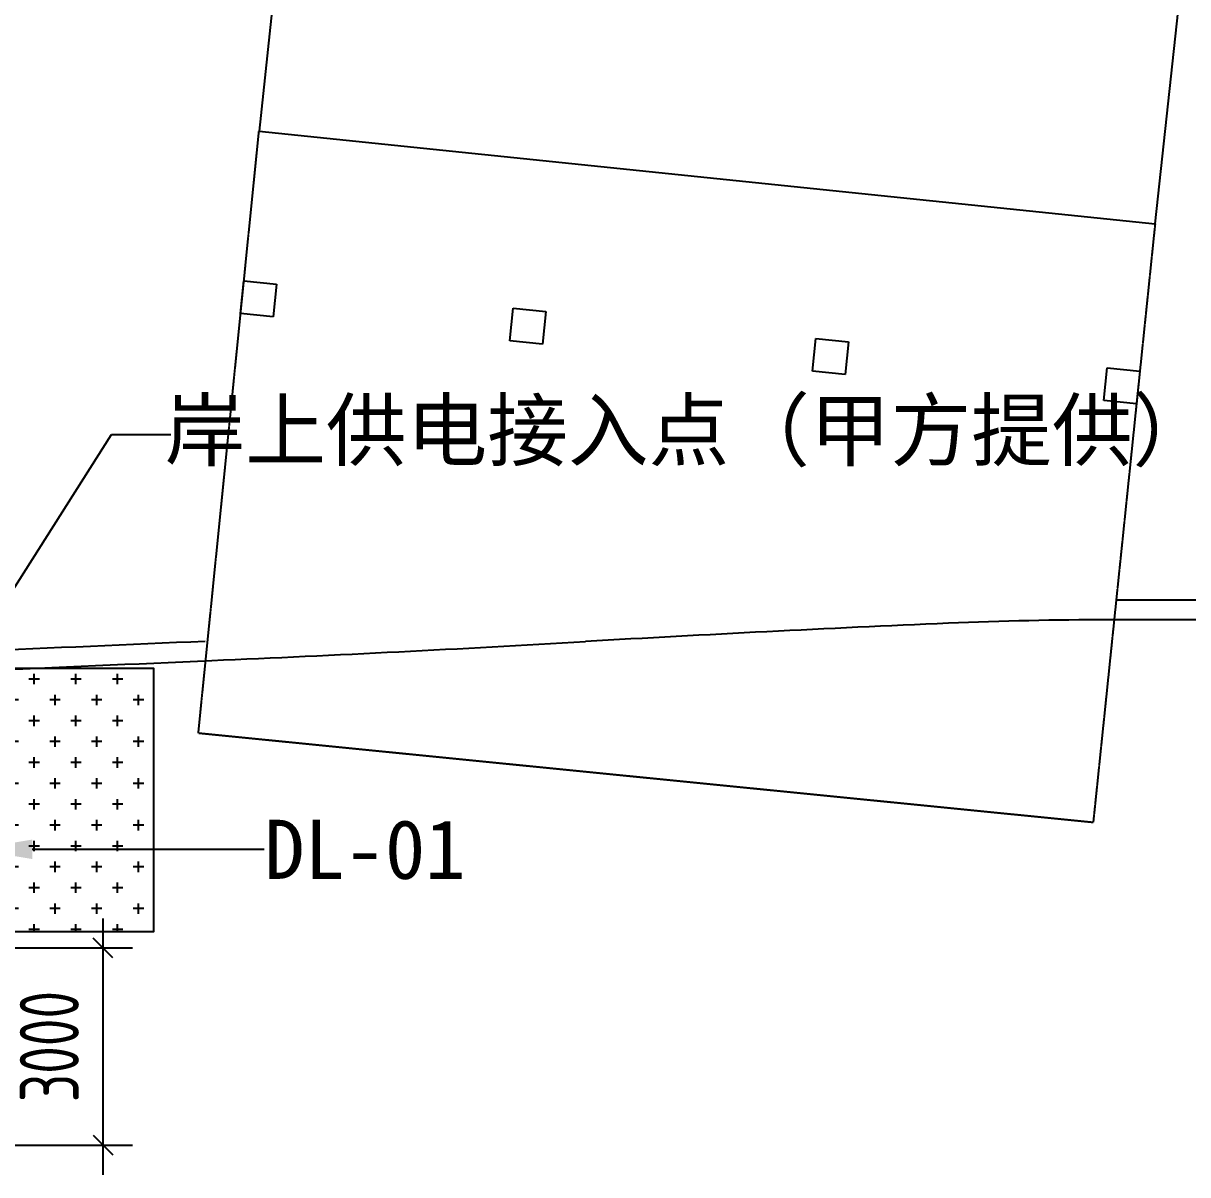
# Model space of a CAD drawing. Header units: millimetres. Extents: x 4 to 2106212, y -117026 to 198097.
# Drawn here: x 1142939 to 1160661, y -80197 to -62681 of the extents above; entities that cross this region are included whole.
import ezdxf
from ezdxf import colors
from ezdxf.entities.mleader import LeaderData, LeaderLine
from ezdxf.math import Vec2, Vec3

# ---------------------------------------------------------------- set-up
doc = ezdxf.new("R2010")
doc.units = ezdxf.units.MM
doc.linetypes.add('X32', pattern=[1.5, 1, -0.5])
doc.layers.add('HR-pontoon', color=161, linetype='Continuous')
doc.layers.add('粗实线', color=7, linetype='Continuous')
doc.layers.add('文本', color=3, linetype='Continuous', lineweight=13)
doc.styles.add('hztxt', font='ros1.shx', dxfattribs={"width": 0.8, "bigfont": 'hztxt.shx'})
doc.styles.get("Standard").update_dxf_attribs({"font": 'arial.ttf'})
doc.linetypes.add('10422', pattern='A,2,[150,AAA.SHX,S=1,R=0,X=0,Y=1],2,[177,AAA.SHX,S=1,R=0,X=0,Y=0.8],1e-09', length=4)
doc.linetypes.add('444', pattern='A,4.5,[145,AAA.SHX,S=1,R=0,X=0,Y=1],4.5,-0.5,[146,AAA.SHX,S=1,R=0,X=0,Y=0],-0.5', length=10)
doc.dimstyles.new('DIM-300', dxfattribs={"dimscale": 300, "dimtxt": 3, "dimasz": 1, "dimexe": 1.5, "dimexo": 1.5, "dimgap": 0.5, "dimtad": 1, "dimdec": 0, "dimzin": 0, "dimdsep": 46, "dimtxsty": 'hztxt', "dimblk": 'OBLIQUE', "dimcen": 0, "dimdle": 1.5, "dimclrd": 9, "dimclre": 9, "dimclrt": 6, "dimadec": 0, "dimazin": 0, "dimtfac": 1, "dimtdec": 0, "dimtix": 1, "dimtofl": 0, "dimtmove": 2, "dimatfit": 0, "dimfxl": 5, "dimtolj": 1, "dimtzin": 0, "dimarcsym": 0})

# ---------------------------------------------------------------- blocks, each defined once
blk = doc.blocks.new('_Oblique')
at = {"color": 0, "linetype": 'ByBlock', "lineweight": -2}
blk.add_line((-0.5, -0.5), (0.5, 0.5), dxfattribs=at)
blk = doc.blocks.new('*D2016')
at = {"color": 9, "lineweight": -2, "transparency": 16777216}
for p, q in [((1144151, -76297), (1144151, -80197)), ((1142376, -76747), (1144601, -76747)), ((1142376, -79747), (1144601, -79747))]:
    blk.add_line(p, q, dxfattribs=at)
at = {"layer": 'Defpoints', "color": 0, "transparency": 16777216}
for p in [(1141926, -76747), (1141926, -79747), (1144151, -79747)]:
    blk.add_point(p, dxfattribs=at)
at = {"color": 9, "lineweight": -2, "transparency": 16777216, "xscale": 300, "yscale": 300, "zscale": 300}
for p, rotation in [((1144151, -76747), 90), ((1144151, -79747), 270)]:
    blk.add_blockref('_Oblique', p, dxfattribs=dict(at, rotation=rotation))
at = {"color": 6, "transparency": 16777216, "insert": (1143335, -78247), "char_height": 900, "attachment_point": 5, "rotation": 90, "style": 'hztxt'}
blk.add_mtext('\\A1;3000', dxfattribs=at)
blk = doc.blocks.new('*U2012')
h = blk.add_hatch()
h.set_pattern_fill('CROSS', color=252, scale=50, angle=90)
h.set_pattern_definition([(90, (-479955.5, -94961.22), (-317.5, 317.5), [158.75, -476.25]), (180, (-479876.12, -94881.85), (-317.5, -317.5), [158.75, -476.25])])
h.paths.add_polyline_path([(1500, 2000), (-1500, 2000), (-1500, -2000), (1500, -2000)])
at = {"layer": 'HR-pontoon'}
blk.add_lwpolyline([(-1500, -2000), (1500, -2000), (1500, 2000), (-1500, 2000)], close=True, dxfattribs=at)
blk = doc.blocks.new('*U2013')
at = {"color": 0, "linetype": 'ByBlock', "lineweight": -2, "transparency": 16777216}
blk.add_blockref('*U2012', (0, 0), dxfattribs=at)
blk = doc.blocks.new('jytkjyk')
at = {"layer": '粗实线', "color": 252, "linetype": 'Continuous'}
for p, q in [((529528, 143049), (529116, 139230)), ((542754, 137819), (543159, 141576)), ((529116, 139230), (542754, 137819)), ((528836, 136455, 13551), (528886, 136952, 13551)), ((528886, 136952, 13551), (529384, 136902, 13551)), ((529384, 136902, 13551), (529333, 136404, 13551)), ((532932, 136042, 13551), (532982, 136539, 13551)), ((532982, 136539, 13551), (533480, 136489, 13551)), ((533480, 136489, 13551), (533430, 135992, 13551)), ((529333, 136404, 13551), (528836, 136455, 13551)), ((533430, 135992, 13551), (532932, 136042, 13551)), ((537538, 135578, 13551), (537588, 136075, 13551)), ((537588, 136075, 13551), (538085, 136025, 13551)), ((538085, 136025, 13551), (538035, 135528, 13551)), ((538035, 135528, 13551), (537538, 135578, 13551)), ((541973, 135131, 13551), (542023, 135629, 13551)), ((542023, 135629, 13551), (542520, 135579, 13551)), ((542520, 135579, 13551), (542470, 135081, 13551)), ((542470, 135081, 13551), (541973, 135131, 13551))]:
    blk.add_line(p, q, dxfattribs=at)
at = {"layer": '粗实线', "color": 252, "linetype": 'X32'}
for p, q in [((528193, 130070), (529116, 139230)), ((542753, 137818), (541811, 128712)), ((541811, 128712), (528193, 130070))]:
    blk.add_line(p, q, dxfattribs=at)
at = {"layer": '粗实线', "color": 252, "linetype": '444'}
for centre, radius, start, end in [((542414, -548753), 680850, 89.321781, 90.021278), ((374450, 3658298), 3530179, 272.3842, 272.497756)]:
    blk.add_arc(centre, radius, start, end, dxfattribs=at)
at = {"layer": '粗实线', "color": 252, "linetype": '10422'}
for centre, radius, start, end in [((556251, -252980), 385084, 92.47654, 93.30004), ((542081, 74632), 57165, 90.0306, 92.4765), ((542414, -548753), 680550, 89.32178, 90.030621), ((510643, 537987), 407197, 272.49922, 273.30004), ((374450, 3658298), 3530479, 272.3842, 272.499215)]:
    blk.add_arc(centre, radius, start, end, dxfattribs=at)

msp = doc.modelspace()

# ---------------------------------------------------------------- block references
for name, p in [('jytkjyk', (617410.8441, -203551.8445)), ('*U2013', (1143426.3368, -74496.8081))]:
    msp.add_blockref(name, p)

# ---------------------------------------------------------------- dimensions: what is measured, and where the dimension line sits
dim = msp.add_linear_dim(base=(1144151.3089, -79746.8329), p1=(1141926.3037, -76746.834), p2=(1141926.3037, -79746.8329), angle=89.9999997, dimstyle='DIM-300')
dim.commit()
dim.dimension.update_dxf_attribs({"geometry": '*D2016', "text_midpoint": (1143334.5922, -78246.8335), "dimtype": 160})

# ---------------------------------------------------------------- leaders
at = {"layer": '文本', "color": 1}
ml = msp.add_multileader_mtext('Standard', dxfattribs=at)
ml.set_content('{\\fSimSun|b0|i0|c134|p2;岸上供电接入点（甲方提供）}', color=1)
ml.set_leader_properties()
ml.build(insert=Vec2(0, 0))
ml.multileader.update_dxf_attribs({"dogleg_length": 900, "arrow_head_size": 300})
ctx = ml.context
ctx.base_point, ctx.char_height, ctx.arrow_head_size, ctx.landing_gap_size, ctx.plane_origin = Vec3(1145182.9424, -68938.5528), 900, 300, 1, Vec3(1144816.4268, -70738.9326)
ctx.text_align_type = 2
notes = []
notes.append((ctx, [(0, (1, 1, 0), (1144282.9424, -68938.5528), (1, 0), 900, [(0, [(1142161.0307, -72277.7203)], 0, [])])]))
ctx.mtext.insert, ctx.mtext.alignment, ctx.mtext.flow_direction = Vec3(1161048.9424, -68421.0528), 3, 5
ml = msp.add_multileader_mtext('Standard', dxfattribs=at)
ml.set_content('{\\fSimSun|b0|i0|c134|p2;DL-01}', color=1)
ml.set_leader_properties()
ml.build(insert=Vec2(0, 0))
ml.multileader.update_dxf_attribs({"dogleg_length": 900, "arrow_head_size": 900})
ctx = ml.context
ctx.base_point, ctx.char_height, ctx.arrow_head_size, ctx.landing_gap_size, ctx.plane_origin = Vec3(1146606.7311, -75246.8331), 900, 900, 1, Vec3(1142176.3451, -75246.8331)
notes.append((ctx, [(0, (1, 1, 0), (1145706.7311, -75246.8331), (1, 0), 900, [(0, [(1142176.3451, -75246.8331)], 0, [])])]))
ctx.mtext.insert, ctx.mtext.flow_direction = Vec3(1146607.7311, -74796.8331), 5
for ctx, leaders in notes:
    for number, flags, end, landing, length, lines in leaders:
        leader = LeaderData()
        leader.index, (leader.has_last_leader_line, leader.has_dogleg_vector, leader.attachment_direction) = number, flags
        leader.last_leader_point, leader.dogleg_vector, leader.dogleg_length = Vec3(end), Vec3(landing), length
        for number, points, colour, breaks in lines:
            line = LeaderLine()
            line.index, line.vertices, line.color, line.breaks = number, Vec3.list(points), colors.encode_raw_color(colour), breaks
            leader.lines.append(line)
        ctx.leaders.append(leader)

doc.saveas('drawing.dxf')
